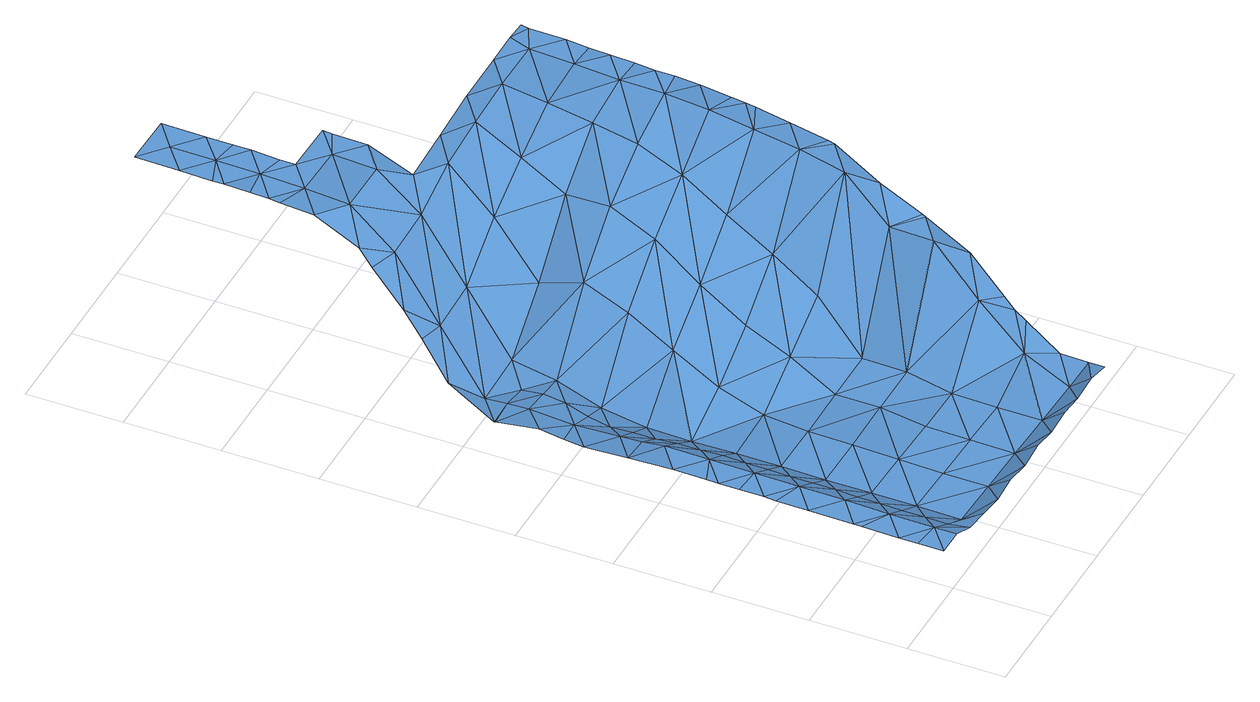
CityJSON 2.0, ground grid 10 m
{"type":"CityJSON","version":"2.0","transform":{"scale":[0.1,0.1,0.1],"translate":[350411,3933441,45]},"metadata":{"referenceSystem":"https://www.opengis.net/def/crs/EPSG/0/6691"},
"CityObjects":{
"waterbody1":{"type":"WaterBody","attributes":{"name":"8","class":"1140","function":"1","WaterBodyRiverFloodingRiskAttribute.description":"4","WaterBodyRiverFloodingRiskAttribute.rankOrg":"1","WaterBodyRiverFloodingRiskAttribute.adminType":"2","WaterBodyRiverFloodingRiskAttribute.scale":"L1"},"geometry":[{"type":"MultiSurface","lod":"1","boundaries":[[[0,1,2]],[[3,4,0]],[[0,2,3]],[[5,6,7]],[[5,4,6]],[[4,3,6]],[[2,8,3]],[[9,10,11]],[[10,7,6]],[[9,7,10]],[[8,12,3]],[[3,12,6]],[[10,13,11]],[[14,13,15]],[[14,11,13]],[[12,16,6]],[[6,17,10]],[[18,15,19]],[[12,8,20]],[[15,13,19]],[[21,18,19]],[[19,22,21]],[[23,22,24]],[[23,21,22]],[[20,25,12]],[[6,16,17]],[[22,26,24]],[[27,28,29]],[[13,10,30]],[[26,31,32]],[[32,24,26]],[[12,33,16]],[[10,17,30]],[[29,34,27]],[[35,22,19]],[[28,36,37]],[[19,13,38]],[[39,40,41]],[[40,31,26]],[[39,31,40]],[[37,36,42]],[[36,28,27]],[[12,25,33]],[[38,13,30]],[[16,43,17]],[[34,44,27]],[[42,45,46]],[[36,45,42]],[[33,25,47]],[[48,41,40]],[[49,41,48]],[[45,50,46]],[[35,19,38]],[[51,49,48]],[[26,22,35]],[[44,52,27]],[[16,33,43]],[[48,53,51]],[[54,55,50]],[[56,51,53]],[[47,57,33]],[[54,50,45]],[[44,56,53]],[[40,58,48]],[[17,43,59]],[[30,17,60]],[[53,52,44]],[[61,45,36]],[[26,35,62]],[[40,26,58]],[[36,27,63]],[[57,64,33]],[[38,30,60]],[[65,55,66]],[[17,59,60]],[[63,27,52]],[[55,54,66]],[[38,67,35]],[[68,65,66]],[[26,62,58]],[[33,69,43]],[[68,70,71]],[[66,70,68]],[[64,69,33]],[[71,70,72]],[[73,62,35]],[[53,48,74]],[[67,38,60]],[[54,45,61]],[[53,75,52]],[[36,63,61]],[[76,66,54]],[[48,58,74]],[[77,78,79]],[[57,80,64]],[[69,81,43]],[[79,72,77]],[[59,81,60]],[[82,63,52]],[[73,35,67]],[[72,70,77]],[[83,58,62]],[[59,43,81]],[[75,53,74]],[[84,54,61]],[[85,86,78]],[[70,66,87]],[[77,85,78]],[[80,88,64]],[[89,83,62]],[[90,91,70]],[[89,62,73]],[[70,91,77]],[[76,54,84]],[[90,70,87]],[[82,52,75]],[[92,61,63]],[[82,93,63]],[[87,66,76]],[[67,60,94]],[[91,95,77]],[[83,96,58]],[[94,60,81]],[[61,97,84]],[[67,98,73]],[[99,86,85]],[[74,58,96]],[[85,77,100]],[[77,95,100]],[[64,88,101]],[[76,102,87]],[[75,74,96]],[[103,101,88]],[[84,104,76]],[[100,99,85]],[[92,63,93]],[[61,92,97]],[[69,64,105]],[[67,94,98]],[[73,106,89]],[[96,107,75]],[[84,97,104]],[[81,69,105]],[[104,108,76]],[[106,83,89]],[[64,101,105]],[[109,73,98]],[[82,75,110]],[[102,76,108]],[[103,111,101]],[[94,81,112]],[[110,75,107]],[[93,82,110]],[[73,109,106]],[[81,105,112]],[[106,113,83]],[[83,114,96]],[[111,103,115]],[[93,116,92]],[[97,92,117]],[[118,119,94]],[[105,101,120]],[[101,111,120]],[[94,112,118]],[[98,94,119]],[[121,93,110]],[[98,122,109]],[[105,123,112]],[[124,123,105]],[[114,83,113]],[[105,120,124]],[[107,96,114]],[[125,110,107]],[[93,121,116]],[[117,92,116]],[[126,127,112]],[[126,112,123]],[[106,109,122]],[[118,112,127]],[[128,125,107]],[[98,119,122]],[[106,129,113]],[[107,114,128]],[[127,130,118]],[[119,118,130]],[[121,110,125]],[[131,117,116]],[[106,122,129]],[[132,122,119]],[[121,133,116]],[[134,119,130]],[[114,113,135]],[[132,119,134]],[[113,129,135]],[[121,125,136]],[[132,137,122]],[[122,137,129]],[[133,121,136]],[[138,125,128]],[[114,135,139]],[[128,114,140]],[[131,116,133]],[[141,129,137]],[[140,114,139]],[[138,136,125]],[[142,129,141]],[[135,129,142]],[[143,144,135]],[[143,135,142]],[[138,128,140]],[[139,135,144]],[[145,133,136]],[[144,146,139]],[[138,147,136]],[[131,133,148]],[[146,149,139]],[[139,149,140]],[[145,148,133]],[[150,151,140]],[[150,140,149]],[[145,136,147]],[[138,140,151]],[[152,153,138]],[[138,151,152]],[[147,138,153]],[[145,154,148]],[[155,145,147]],[[156,155,147]],[[156,147,153]],[[155,157,145]],[[154,145,157]],[[158,154,157]]]}]},
"waterbody2":{"type":"WaterBody","attributes":{"name":"8","class":"1140","function":"1","WaterBodyRiverFloodingRiskAttribute.description":"4","WaterBodyRiverFloodingRiskAttribute.rankOrg":"3","WaterBodyRiverFloodingRiskAttribute.adminType":"2","WaterBodyRiverFloodingRiskAttribute.scale":"L1"},"geometry":[{"type":"MultiSurface","lod":"1","boundaries":[[[4,159,160]],[[5,159,4]],[[159,5,7]],[[18,21,161]],[[162,161,21]],[[163,15,161]],[[162,164,165]],[[162,166,164]],[[162,24,166]],[[23,24,162]],[[31,167,32]],[[32,167,166]],[[24,32,166]],[[21,23,162]],[[161,15,18]],[[14,15,163]],[[11,14,163]],[[9,11,168]],[[9,168,7]],[[169,1,160]],[[160,1,0]],[[160,0,4]],[[159,7,168]],[[168,11,163]],[[170,163,171]],[[170,168,163]],[[172,168,170]],[[172,159,168]],[[173,159,172]],[[174,159,173]],[[160,159,174]],[[175,161,162]],[[176,161,175]],[[177,161,176]],[[177,163,161]],[[167,178,166]],[[178,164,166]],[[162,165,175]],[[160,179,180]],[[180,169,160]],[[160,174,179]],[[177,171,163]]]}]},
"waterbody3":{"type":"WaterBody","attributes":{"name":"8","class":"1140","function":"1","WaterBodyRiverFloodingRiskAttribute.description":"4","WaterBodyRiverFloodingRiskAttribute.rankOrg":"2","WaterBodyRiverFloodingRiskAttribute.adminType":"2","WaterBodyRiverFloodingRiskAttribute.scale":"L1"},"geometry":[{"type":"MultiSurface","lod":"1","boundaries":[[[181,182,51]],[[51,182,49]],[[49,182,41]],[[41,182,183]],[[41,183,39]],[[39,183,31]],[[167,31,183]],[[56,44,34]],[[51,56,181]],[[56,34,181]],[[184,185,182]],[[186,34,29]],[[34,186,181]],[[187,181,186]],[[181,187,182]],[[178,167,183]],[[185,178,183]],[[182,185,183]],[[187,184,182]]]}]}
},
"vertices":[
[64,35,20],[63,12,24],[92,12,20],[92,35,5],[64,59,20],[64,82,20],[93,81,5],[65,105,20],[120,11,17],[65,128,20],[94,127,4],[66,151,20],[149,34,4],[94,174,4],[66,174,20],[66,197,20],[149,80,4],[150,126,4],[67,220,20],[95,220,4],[148,11,20],[67,243,20],[96,266,3],[68,267,20],[68,290,19],[177,10,16],[97,312,1],[43,498,28],[15,522,58],[14,475,29],[151,173,5],[69,336,16],[68,313,19],[205,33,3],[43,475,30],[153,265,8],[44,544,97],[16,549,100],[152,219,5],[69,359,16],[97,358,2],[69,382,15],[16,568,128],[206,79,3],[71,474,26],[45,591,167],[16,600,167],[205,10,20],[98,405,9],[70,405,19],[17,614,185],[70,428,27],[100,497,33],[99,451,25],[45,637,208],[17,660,208],[71,451,29],[233,9,16],[154,358,52],[207,125,3],[208,172,9],[101,590,172],[153,311,25],[100,543,103],[262,32,2],[18,695,210],[46,683,211],[208,218,9],[18,707,211],[263,78,1],[47,729,212],[19,726,211],[19,753,212],[209,264,37],[155,404,80],[156,450,100],[103,682,211],[48,775,212],[20,799,212],[19,765,212],[262,9,19],[264,125,1],[156,496,84],[211,357,89],[102,636,209],[48,822,212],[21,845,212],[75,706,211],[290,9,15],[210,310,58],[75,722,211],[76,752,212],[158,589,192],[157,542,145],[264,171,11],[76,770,212],[211,403,127],[130,612,191],[265,217,11],[77,844,212],[76,798,212],[319,31,1],[132,705,211],[318,8,19],[131,658,210],[319,77,25],[267,309,101],[212,449,150],[131,695,211],[266,263,68],[213,495,148],[347,24,12],[320,124,71],[267,356,132],[268,402,163],[347,8,12],[215,588,201],[187,611,197],[321,170,125],[322,216,125],[347,54,13],[214,541,175],[323,262,173],[348,100,48],[348,89,39],[270,494,192],[348,111,60],[349,146,99],[269,448,183],[323,308,185],[350,192,125],[243,610,204],[350,239,149],[271,587,206],[350,195,127],[324,355,192],[270,540,200],[351,285,179],[326,493,203],[325,401,199],[326,447,202],[351,292,181],[352,331,188],[353,367,194],[353,377,195],[328,586,207],[353,391,197],[327,540,205],[300,609,206],[354,424,200],[354,450,202],[354,470,202],[355,491,203],[355,516,204],[336,609,207],[356,562,206],[355,538,205],[357,600,206],[357,608,207],
[36,82,36],[35,36,36],[38,221,36],[39,267,36],[38,175,36],[11,291,36],[11,257,36],[40,313,36],[40,336,33],[37,128,36],[35,13,36],[9,152,36],[9,185,36],[8,106,36],[8,97,36],[7,59,36],[10,244,36],[10,223,36],[10,198,36],[12,337,34],[7,39,36],[7,13,36],
[42,452,32],[41,406,29],[41,359,31],[13,403,33],[13,383,31],[14,474,29],[14,429,36]
]}
